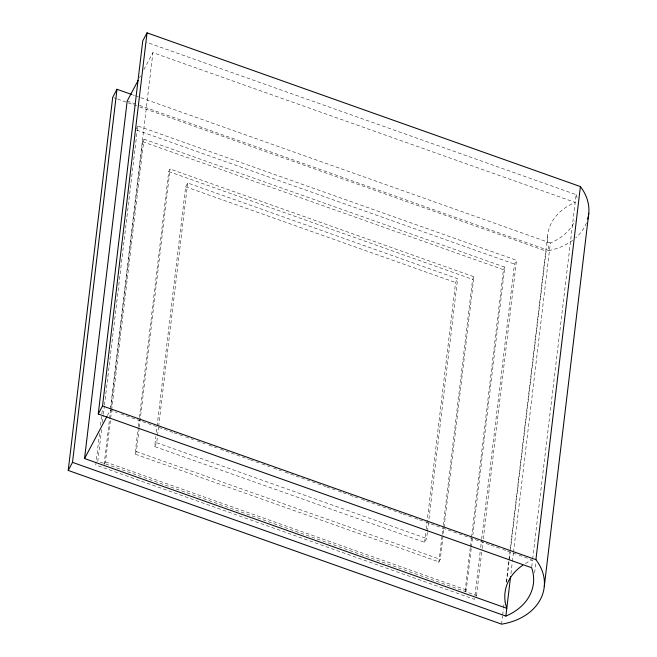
<?xml version="1.0" encoding="UTF-8"?>
<svg xmlns="http://www.w3.org/2000/svg" width="657" height="657" viewBox="0 0 657 657"><rect width="100%" height="100%" fill="white"/><g stroke="black" fill="none" stroke-linecap="round" stroke-linejoin="round"><path stroke-width="0.49" stroke-dasharray="3.29 2.46" d="M99.536 433.406L95.766 464.992L474.502 599.332L474.871 596.277M100.505 425.251L102.328 409.968M101.556 429.596L97.794 461.181L476.53 595.521L475.315 597.813M102.41 422.459L103.264 415.331M103.379 414.312L104.356 406.157M104.479 405.139L137.765 125.963L516.501 260.303L483.215 539.487M110.417 409.155L152.925 52.626L575.187 202.405A58.202 44.389 6.8 0 0 549.441 250.769L137.814 104.759M104.118 464.491L109.456 419.692M109.579 418.673L142.61 141.707L143.957 139.161L504.773 267.153L472.843 534.954M104.57 463.645L105.465 461.953L111.542 411.044M111.657 410.025L143.957 139.161M443.04 535.972L440.247 559.353L438.901 561.891L135.038 454.11L138.192 427.682M138.315 426.664L139.284 418.534M139.399 417.515L168.734 171.551L170.081 169.005L473.943 276.794L443.155 534.954M135.038 454.11L136.393 451.573L139.177 428.192M139.3 427.173L170.081 169.005M427.354 532.4L426.631 538.51L424.603 542.321L154.666 446.571L155.881 436.388M156.366 432.306L156.974 427.214M157.097 426.196L185.644 186.785L187.672 182.975L457.609 278.724L428.569 522.216M154.666 446.571L156.695 442.761L158.509 427.485M158.633 426.467L187.672 182.975M424.603 542.321L426.056 530.1M426.179 529.082L455.58 282.535L457.609 278.724M427.477 531.382L428.454 523.235M438.81 562.638L442.046 535.463M442.169 534.445L443.138 526.314M443.261 525.296L472.588 279.332L473.943 276.794M470.272 547.675L464.934 592.483L466.281 589.937L471.266 548.193M470.396 546.657L471.365 538.51M471.488 537.492L503.426 269.69L504.773 267.153M471.381 547.174L472.358 539.027M474.995 595.258L480.218 551.445M480.702 547.371L481.548 540.235M481.671 539.216L514.48 264.114L516.501 260.303M476.53 595.521L482 549.671M482.123 548.652L483.092 540.506M506.333 581.815L509.857 552.274M510.341 548.193L547.511 236.487M501.595 624.15L502.564 616.02M502.679 615.001L503.41 608.899M503.533 607.881L504.256 601.787M506.563 582.472L509.109 561.119M509.224 560.101L510.202 551.97M510.317 550.952L546.082 251.056A58.202 44.389 6.8 0 0 572.748 240.248M510.941 573.684L512.271 562.474M512.394 561.456L513.372 553.309M513.487 552.291L550.369 243A58.202 44.389 6.8 0 0 574.9 220.892M531.743 566.753L532.556 559.953A58.202 44.389 6.8 0 0 525.009 563.788M532.671 558.935L576.115 194.636L146.61 42.286M534.65 572.855L535.981 561.669M139.58 77.707L140.532 75.916M143.867 69.642L152.925 52.626M136.147 129.01L137.765 125.963M107.436 415.544L110.294 410.173L117.053 412.571M132.476 94.764L134.414 95.454M135.375 95.799L550.369 243M127.187 100.989L136.845 104.422M113.677 97.679L116.576 98.714M117.546 99.051L127.22 102.484M128.181 102.829L138.824 106.606M139.793 106.943L546.082 251.056M136.705 130.119L514.48 264.114M142.61 141.707L503.426 269.69M168.734 171.551L472.588 279.332M185.644 186.785L455.58 282.535M120.921 413.943L173.103 432.446M174.064 432.791L184.699 436.56M185.66 436.905L193.396 439.648M197.256 441.019L204.984 443.762M208.852 445.134L216.58 447.869M220.448 449.24L249.438 459.522M250.399 459.867L261.034 463.637M261.995 463.982L269.731 466.725M273.591 468.096L281.319 470.839M285.187 472.211L325.773 486.599M326.734 486.944L337.37 490.713M338.33 491.058L342.198 492.43M343.168 492.775L348.966 494.828M349.926 495.173L353.795 496.544M354.755 496.889L357.654 497.916M361.522 499.287L365.391 500.659M366.351 500.995L402.109 513.684M403.07 514.02L413.705 517.79M414.666 518.135L418.534 519.506M419.503 519.851L425.301 521.904M426.262 522.249L430.13 523.621M431.091 523.966L441.726 527.735M442.687 528.072L490.04 544.867M491.001 545.211L501.636 548.981M502.597 549.326L506.465 550.697M507.434 551.042L518.061 554.812M519.022 555.149L531.587 559.608M156.695 442.761L426.631 538.51M136.393 451.573L440.247 559.353M105.465 461.953L466.281 589.937M576.115 194.636A58.202 44.389 6.8 0 1 577.421 199.367M586.496 222.838A58.202 44.389 6.8 0 1 575.729 237.818"/><path stroke-width="0.99" d="M116.995 89.278L72.508 462.364L505.882 616.085A58.202 44.389 6.8 0 0 531.628 567.722L98.254 414L142.741 40.915L147.037 32.85L580.402 186.572L535.915 559.665A58.202 44.389 6.8 0 1 501.595 624.15L68.221 470.428L112.708 97.335L116.995 89.278L131.507 94.427M522.709 565.275A58.202 44.389 6.8 0 0 506.81 608.316L84.548 458.537L127.187 100.989L138.151 80.392M98.254 414L102.541 405.944L147.037 32.85M505.882 616.085L510.571 576.739M544.292 586.389L588.779 213.295M68.221 470.428L72.508 462.364M84.548 458.537L106.96 416.439M102.541 405.944L535.915 559.665M580.402 186.572A58.202 44.389 6.8 0 1 587.744 219.093"/></g></svg>
